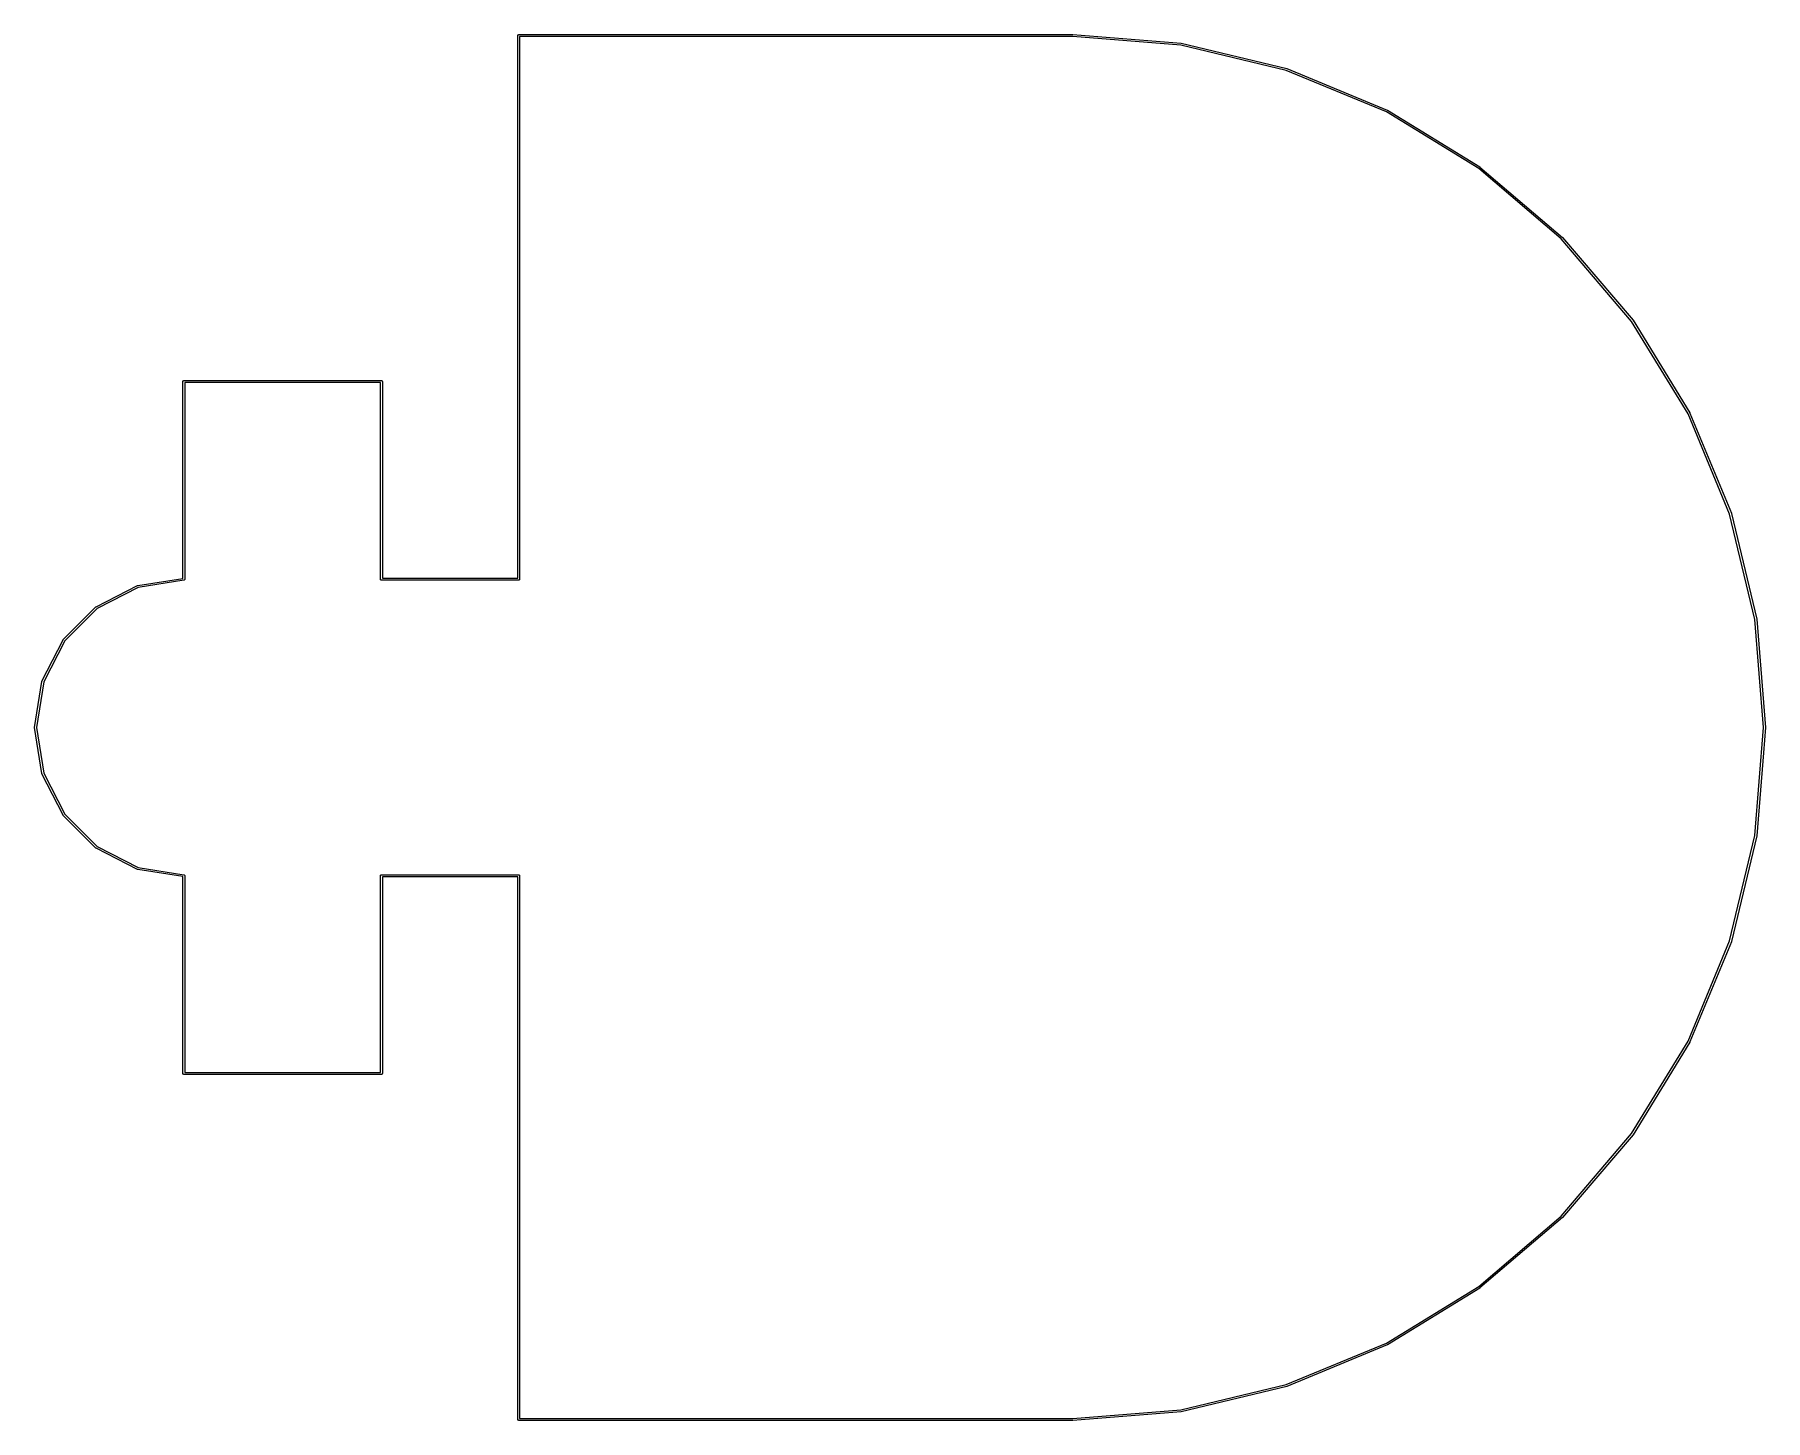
# Model space of a CAD drawing. Extents: x 0.9 to 88.5, y 1.3 to 71.4.
import ezdxf

# ---------------------------------------------------------------- set-up
doc = ezdxf.new("R2010")
doc.units = 0
doc.header["$MEASUREMENT"] = 0
doc.layers.add('BLACK', color=7, linetype='CONTINUOUS')

msp = doc.modelspace()

# ---------------------------------------------------------------- linework, layer by layer
at = {"layer": 'Black'}
for p, q in [((25.362, 71.3982), (25.3628, 71.4025)), ((25.362, 43.9482), (25.362, 71.3982)), ((25.3628, 71.4069), (25.3643, 71.411)), ((25.3628, 71.4025), (25.3628, 71.4069)), ((25.3643, 71.411), (25.365, 71.4153)), ((25.365, 71.4153), (25.3672, 71.4191)), ((25.3672, 71.4191), (25.3687, 71.4232)), ((25.3687, 71.4232), (25.3715, 71.4266)), ((25.3715, 71.4266), (25.3737, 71.4303)), ((25.3737, 71.4303), (25.377, 71.4332)), ((25.377, 71.4332), (25.3799, 71.4365)), ((25.3799, 71.4365), (25.3836, 71.4387)), ((25.3836, 71.4387), (25.387, 71.4415)), ((25.387, 71.4415), (25.3911, 71.443)), ((25.3911, 71.443), (25.3949, 71.4452)), ((25.3949, 71.4452), (25.3992, 71.4459)), ((25.3992, 71.4459), (25.4033, 71.4474)), ((25.4033, 71.4474), (25.4077, 71.4474)), ((25.4077, 71.4474), (25.412, 71.4482)), ((25.412, 71.4482), (53.462, 71.4482)), ((53.46, 71.3482), (25.462, 71.3482)), ((25.462, 71.3482), (25.462, 43.8982)), ((58.9294, 70.9178), (53.46, 71.3482)), ((53.462, 71.4482), (53.4639, 71.4479)), ((53.4639, 71.4479), (53.4659, 71.448)), ((53.4659, 71.448), (58.9411, 71.0171)), ((58.9411, 71.0171), (58.9449, 71.0162)), ((58.9449, 71.0162), (58.9489, 71.0159)), ((58.9489, 71.0159), (64.2893, 69.7338)), ((64.2621, 69.6375), (58.9294, 70.9178)), ((69.3289, 67.5387), (64.2621, 69.6375)), ((64.2893, 69.7338), (64.2929, 69.7322)), ((64.2929, 69.7322), (64.2967, 69.7314)), ((64.2967, 69.7314), (69.3708, 67.6296)), ((74.005, 64.6732), (69.3289, 67.5387)), ((69.3708, 67.6296), (69.3742, 67.6275)), ((69.3742, 67.6275), (69.3778, 67.626)), ((69.3778, 67.626), (74.0606, 64.7564)), ((78.1752, 61.1114), (74.005, 64.6732)), ((74.0606, 64.7564), (74.0636, 64.7538)), ((74.0636, 64.7538), (74.067, 64.7518)), ((74.067, 64.7518), (78.2432, 61.1849)), ((81.737, 56.9412), (78.1752, 61.1114)), ((78.2432, 61.1849), (78.2457, 61.1819)), ((78.2457, 61.1819), (78.2487, 61.1794)), ((78.2487, 61.1794), (81.8156, 57.0032)), ((84.6025, 52.2651), (81.737, 56.9412)), ((81.8156, 57.0032), (81.8176, 56.9998)), ((81.8176, 56.9998), (81.8202, 56.9968)), ((81.8202, 56.9968), (84.6898, 52.314)), ((8.412, 53.8982), (8.41276, 53.9025)), ((8.412, 43.9409), (8.412, 53.8982)), ((8.41276, 53.9069), (8.41425, 53.911)), ((8.41276, 53.9025), (8.41276, 53.9069)), ((8.41425, 53.911), (8.41502, 53.9153)), ((8.41502, 53.9153), (8.4172, 53.9191)), ((8.4172, 53.9191), (8.4187, 53.9232)), ((8.4187, 53.9232), (8.42151, 53.9266)), ((8.42151, 53.9266), (8.4237, 53.9303)), ((8.4237, 53.9303), (8.42705, 53.9332)), ((8.42705, 53.9332), (8.42986, 53.9365)), ((8.42986, 53.9365), (8.43365, 53.9387)), ((8.43365, 53.9387), (8.437, 53.9415)), ((8.437, 53.9415), (8.44111, 53.943)), ((8.44111, 53.943), (8.4449, 53.9452)), ((8.4449, 53.9452), (8.44921, 53.9459)), ((8.44921, 53.9459), (8.45332, 53.9474)), ((8.45332, 53.9474), (8.45769, 53.9474)), ((8.45769, 53.9474), (8.462, 53.9482)), ((8.462, 53.9482), (18.462, 53.9482)), ((18.412, 53.8482), (8.512, 53.8482)), ((8.512, 53.8482), (8.512, 43.8982)), ((18.412, 43.8982), (18.412, 53.8482)), ((18.462, 53.9482), (18.4663, 53.9474)), ((18.4663, 53.9474), (18.4707, 53.9474)), ((18.4707, 53.9474), (18.4748, 53.9459)), ((18.4748, 53.9459), (18.4791, 53.9452)), ((18.4791, 53.9452), (18.4829, 53.943)), ((18.4829, 53.943), (18.487, 53.9415)), ((18.487, 53.9415), (18.4903, 53.9387)), ((18.4903, 53.9387), (18.4941, 53.9365)), ((18.4941, 53.9365), (18.4969, 53.9332)), ((18.4969, 53.9332), (18.5003, 53.9303)), ((18.5003, 53.9303), (18.5025, 53.9266)), ((18.5025, 53.9266), (18.5053, 53.9232)), ((18.5053, 53.9232), (18.5068, 53.9191)), ((18.5068, 53.9191), (18.509, 53.9153)), ((18.509, 53.9153), (18.5097, 53.911)), ((18.5097, 53.911), (18.5112, 53.9069)), ((18.5112, 53.9069), (18.5112, 53.9025)), ((18.5112, 53.9025), (18.512, 53.8982)), ((18.512, 53.8982), (18.512, 43.9482)), ((86.7013, 47.1983), (84.6025, 52.2651)), ((84.6898, 52.314), (84.6913, 52.3104)), ((84.6913, 52.3104), (84.6934, 52.307)), ((84.6934, 52.307), (86.7952, 47.2329)), ((87.9816, 41.8656), (86.7013, 47.1983)), ((86.7952, 47.2329), (86.796, 47.2291)), ((86.796, 47.2291), (86.7976, 47.2255)), ((86.7976, 47.2255), (88.0797, 41.8851)), ((6.13655, 43.5805), (8.412, 43.9409)), ((8.46982, 43.8488), (6.16001, 43.483)), ((8.47024, 43.849), (8.46982, 43.8488)), ((8.47068, 43.849), (8.47024, 43.849)), ((8.47842, 43.8518), (8.47068, 43.849)), ((8.48624, 43.8545), (8.47842, 43.8518)), ((8.48658, 43.8547), (8.48624, 43.8545)), ((8.487, 43.8549), (8.48658, 43.8547)), ((8.49331, 43.8602), (8.487, 43.8549)), ((8.49973, 43.8654), (8.49331, 43.8602)), ((8.49996, 43.8658), (8.49973, 43.8654)), ((8.5003, 43.8661), (8.49996, 43.8658)), ((8.50443, 43.8732), (8.5003, 43.8661)), ((8.50868, 43.8803), (8.50443, 43.8732)), ((8.50876, 43.8807), (8.50868, 43.8803)), ((8.50898, 43.8811), (8.50876, 43.8807)), ((8.51042, 43.8893), (8.50898, 43.8811)), ((8.51199, 43.8973), (8.51042, 43.8893)), ((8.512, 43.8982), (8.51192, 43.8978)), ((8.51192, 43.8978), (8.51199, 43.8973)), ((18.4128, 43.8939), (18.412, 43.8982)), ((18.4128, 43.8895), (18.4128, 43.8939)), ((18.4143, 43.8854), (18.4128, 43.8895)), ((18.415, 43.8811), (18.4143, 43.8854)), ((18.4172, 43.8773), (18.415, 43.8811)), ((18.4187, 43.8732), (18.4172, 43.8773)), ((18.4215, 43.8698), (18.4187, 43.8732)), ((18.4237, 43.8661), (18.4215, 43.8698)), ((18.427, 43.8633), (18.4237, 43.8661)), ((18.4299, 43.8599), (18.427, 43.8633)), ((18.4336, 43.8577), (18.4299, 43.8599)), ((18.437, 43.8549), (18.4336, 43.8577)), ((18.4411, 43.8534), (18.437, 43.8549)), ((18.4449, 43.8512), (18.4411, 43.8534)), ((18.4492, 43.8505), (18.4449, 43.8512)), ((18.4533, 43.849), (18.4492, 43.8505)), ((18.4577, 43.849), (18.4533, 43.849)), ((18.462, 43.8482), (18.4577, 43.849)), ((25.412, 43.8482), (18.462, 43.8482)), ((18.512, 43.9482), (25.362, 43.9482)), ((25.4163, 43.849), (25.412, 43.8482)), ((25.4207, 43.849), (25.4163, 43.849)), ((25.4248, 43.8505), (25.4207, 43.849)), ((25.4291, 43.8512), (25.4248, 43.8505)), ((25.4329, 43.8534), (25.4291, 43.8512)), ((25.437, 43.8549), (25.4329, 43.8534)), ((25.4403, 43.8577), (25.437, 43.8549)), ((25.4441, 43.8599), (25.4403, 43.8577)), ((25.4469, 43.8633), (25.4441, 43.8599)), ((25.4503, 43.8661), (25.4469, 43.8633)), ((25.4525, 43.8698), (25.4503, 43.8661)), ((25.4553, 43.8732), (25.4525, 43.8698)), ((25.4568, 43.8773), (25.4553, 43.8732)), ((25.459, 43.8811), (25.4568, 43.8773)), ((25.4597, 43.8854), (25.459, 43.8811)), ((25.4612, 43.8895), (25.4597, 43.8854)), ((25.462, 43.8982), (25.4612, 43.8939)), ((25.4612, 43.8939), (25.4612, 43.8895)), ((4.03091, 42.5104), (6.12167, 43.5757)), ((6.16001, 43.483), (4.08336, 42.4249)), ((6.12167, 43.5757), (6.12915, 43.578)), ((6.12915, 43.578), (6.13655, 43.5805)), ((2.35904, 40.8419), (4.01825, 42.5012)), ((4.08336, 42.4249), (2.43535, 40.7768)), ((4.01825, 42.5012), (4.02467, 42.5057)), ((4.02467, 42.5057), (4.03091, 42.5104)), ((88.4118, 36.3982), (87.9816, 41.8656)), ((88.0797, 41.8851), (88.08, 41.8811)), ((88.08, 41.8811), (88.0809, 41.8773)), ((88.0809, 41.8773), (88.5118, 36.4021)), ((1.28455, 38.7385), (2.34985, 40.8293)), ((2.43535, 40.7768), (1.37724, 38.7002)), ((2.34985, 40.8293), (2.35455, 40.8355)), ((2.35455, 40.8355), (2.35904, 40.8419)), ((0.91262, 36.406), (1.27972, 38.7237)), ((1.37724, 38.7002), (1.01262, 36.3982)), ((1.27972, 38.7237), (1.28226, 38.731)), ((1.28226, 38.731), (1.28455, 38.7385)), ((0.91275, 36.3982), (0.91262, 36.406)), ((0.91262, 36.3904), (0.91275, 36.3982)), ((1.27972, 34.0727), (0.91262, 36.3904)), ((1.01262, 36.3982), (1.37724, 34.0962)), ((87.9816, 30.9308), (88.4118, 36.3982)), ((88.5118, 36.3943), (88.4118, 35.1236)), ((88.5118, 36.4021), (88.5115, 36.3982)), ((88.5115, 36.3982), (88.5118, 36.3943)), ((88.4118, 35.1236), (88.0809, 30.9191)), ((1.28226, 34.0654), (1.27972, 34.0727)), ((1.28455, 34.0579), (1.28226, 34.0654)), ((2.34985, 31.9671), (1.28455, 34.0579)), ((1.37724, 34.0962), (2.43535, 32.0196)), ((2.35455, 31.9609), (2.34985, 31.9671)), ((2.35904, 31.9545), (2.35455, 31.9609)), ((4.01825, 30.2952), (2.35904, 31.9545)), ((2.43535, 32.0196), (4.08336, 30.3715)), ((86.7013, 25.5981), (87.9816, 30.9308)), ((88.0797, 30.9113), (86.7976, 25.5709)), ((88.08, 30.9153), (88.0797, 30.9113)), ((88.0809, 30.9191), (88.08, 30.9153)), ((4.02467, 30.2907), (4.01825, 30.2952)), ((4.03091, 30.286), (4.02467, 30.2907)), ((6.12167, 29.2207), (4.03091, 30.286)), ((4.08336, 30.3715), (6.16001, 29.3134)), ((6.12915, 29.2184), (6.12167, 29.2207)), ((6.13655, 29.2159), (6.12915, 29.2184)), ((8.412, 28.8555), (6.13655, 29.2159)), ((6.16001, 29.3134), (8.46982, 28.9476)), ((8.46982, 28.9476), (8.47024, 28.9474)), ((8.47024, 28.9474), (8.47068, 28.9474)), ((8.47068, 28.9474), (8.47842, 28.9446)), ((8.47842, 28.9446), (8.48624, 28.9419)), ((8.48624, 28.9419), (8.48658, 28.9417)), ((8.48658, 28.9417), (8.487, 28.9415)), ((8.487, 28.9415), (8.49331, 28.9362)), ((8.49331, 28.9362), (8.49973, 28.931)), ((8.49973, 28.931), (8.49996, 28.9306)), ((8.49996, 28.9306), (8.5003, 28.9303)), ((8.5003, 28.9303), (8.50443, 28.9232)), ((8.50443, 28.9232), (8.50868, 28.9161)), ((8.50868, 28.9161), (8.50876, 28.9157)), ((8.50876, 28.9157), (8.50898, 28.9153)), ((8.50898, 28.9153), (8.51042, 28.9071)), ((18.4128, 28.9069), (18.4143, 28.911)), ((18.4143, 28.911), (18.415, 28.9153)), ((18.415, 28.9153), (18.4172, 28.9191)), ((18.4172, 28.9191), (18.4187, 28.9232)), ((18.4187, 28.9232), (18.4215, 28.9266)), ((18.4215, 28.9266), (18.4237, 28.9303)), ((18.4237, 28.9303), (18.427, 28.9332)), ((18.427, 28.9332), (18.4299, 28.9365)), ((18.4299, 28.9365), (18.4336, 28.9387)), ((18.4336, 28.9387), (18.437, 28.9415)), ((18.437, 28.9415), (18.4411, 28.943)), ((18.4411, 28.943), (18.4449, 28.9452)), ((18.4449, 28.9452), (18.4492, 28.9459)), ((18.4492, 28.9459), (18.4533, 28.9474)), ((18.4533, 28.9474), (18.4577, 28.9474)), ((18.4577, 28.9474), (18.462, 28.9482)), ((18.462, 28.9482), (25.412, 28.9482)), ((25.412, 28.9482), (25.4163, 28.9474)), ((25.4163, 28.9474), (25.4207, 28.9474)), ((25.4207, 28.9474), (25.4248, 28.9459)), ((25.4248, 28.9459), (25.4291, 28.9452)), ((25.4291, 28.9452), (25.4329, 28.943)), ((25.4329, 28.943), (25.437, 28.9415)), ((25.437, 28.9415), (25.4403, 28.9387)), ((25.4403, 28.9387), (25.4441, 28.9365)), ((25.4441, 28.9365), (25.4469, 28.9332)), ((25.4469, 28.9332), (25.4503, 28.9303)), ((25.4503, 28.9303), (25.4525, 28.9266)), ((25.4525, 28.9266), (25.4553, 28.9232)), ((25.4553, 28.9232), (25.4568, 28.9191)), ((25.4568, 28.9191), (25.459, 28.9153)), ((25.459, 28.9153), (25.4597, 28.911)), ((25.4597, 28.911), (25.4612, 28.9069)), ((8.412, 18.8982), (8.412, 28.8555)), ((8.51042, 28.9071), (8.51199, 28.8991)), ((8.51199, 28.8991), (8.51192, 28.8986)), ((8.51192, 28.8986), (8.512, 28.8982)), ((8.512, 28.8982), (8.512, 18.9482)), ((18.412, 28.8982), (18.4128, 28.9025)), ((18.412, 18.9482), (18.412, 28.8982)), ((18.4128, 28.9025), (18.4128, 28.9069)), ((25.362, 28.8482), (18.512, 28.8482)), ((18.512, 28.8482), (18.512, 18.8982)), ((25.362, 1.3982), (25.362, 28.8482)), ((25.4612, 28.9069), (25.4612, 28.9025)), ((25.4612, 28.9025), (25.462, 28.8982)), ((25.462, 28.8982), (25.462, 1.4482)), ((84.6025, 20.5313), (86.7013, 25.5981)), ((86.7952, 25.5635), (84.6934, 20.4894)), ((86.796, 25.5673), (86.7952, 25.5635)), ((86.7976, 25.5709), (86.796, 25.5673)), ((81.737, 15.8552), (84.6025, 20.5313)), ((84.6898, 20.4824), (81.8202, 15.7996)), ((84.6913, 20.486), (84.6898, 20.4824)), ((84.6934, 20.4894), (84.6913, 20.486)), ((8.41276, 18.8939), (8.412, 18.8982)), ((8.41276, 18.8895), (8.41276, 18.8939)), ((8.41425, 18.8854), (8.41276, 18.8895)), ((8.41502, 18.8811), (8.41425, 18.8854)), ((8.4172, 18.8773), (8.41502, 18.8811)), ((8.4187, 18.8732), (8.4172, 18.8773)), ((8.42151, 18.8698), (8.4187, 18.8732)), ((8.4237, 18.8661), (8.42151, 18.8698)), ((8.42705, 18.8633), (8.4237, 18.8661)), ((8.42986, 18.8599), (8.42705, 18.8633)), ((8.43365, 18.8577), (8.42986, 18.8599)), ((8.437, 18.8549), (8.43365, 18.8577)), ((8.44111, 18.8534), (8.437, 18.8549)), ((8.4449, 18.8512), (8.44111, 18.8534)), ((8.44921, 18.8505), (8.4449, 18.8512)), ((8.45332, 18.849), (8.44921, 18.8505)), ((8.45769, 18.849), (8.45332, 18.849)), ((8.462, 18.8482), (8.45769, 18.849)), ((18.462, 18.8482), (8.462, 18.8482)), ((8.512, 18.9482), (18.412, 18.9482)), ((18.4663, 18.849), (18.462, 18.8482)), ((18.4707, 18.849), (18.4663, 18.849)), ((18.4748, 18.8505), (18.4707, 18.849)), ((18.4791, 18.8512), (18.4748, 18.8505)), ((18.4829, 18.8534), (18.4791, 18.8512)), ((18.487, 18.8549), (18.4829, 18.8534)), ((18.4903, 18.8577), (18.487, 18.8549)), ((18.4941, 18.8599), (18.4903, 18.8577)), ((18.4969, 18.8633), (18.4941, 18.8599)), ((18.5003, 18.8661), (18.4969, 18.8633)), ((18.5025, 18.8698), (18.5003, 18.8661)), ((18.5053, 18.8732), (18.5025, 18.8698)), ((18.5068, 18.8773), (18.5053, 18.8732)), ((18.509, 18.8811), (18.5068, 18.8773)), ((18.5097, 18.8854), (18.509, 18.8811)), ((18.5112, 18.8895), (18.5097, 18.8854)), ((18.512, 18.8982), (18.5112, 18.8939)), ((18.5112, 18.8939), (18.5112, 18.8895)), ((78.1752, 11.685), (81.737, 15.8552)), ((81.8156, 15.7932), (78.2487, 11.617)), ((81.8176, 15.7966), (81.8156, 15.7932)), ((81.8202, 15.7996), (81.8176, 15.7966)), ((74.005, 8.12318), (78.1752, 11.685)), ((78.2432, 11.6115), (74.067, 8.04458)), ((78.2457, 11.6145), (78.2432, 11.6115)), ((78.2487, 11.617), (78.2457, 11.6145)), ((69.3289, 5.25769), (74.005, 8.12318)), ((74.0606, 8.03997), (69.3778, 5.17037)), ((74.0636, 8.04258), (74.0606, 8.03997)), ((74.067, 8.04458), (74.0636, 8.04258)), ((64.2621, 3.1589), (69.3289, 5.25769)), ((69.3708, 5.16681), (64.2967, 3.06501)), ((69.3742, 5.16892), (69.3708, 5.16681)), ((69.3778, 5.17037), (69.3742, 5.16892)), ((58.9294, 1.87864), (64.2621, 3.1589)), ((64.2893, 3.06258), (58.9489, 1.78048)), ((64.2929, 3.06415), (64.2893, 3.06258)), ((64.2967, 3.06501), (64.2929, 3.06415)), ((53.46, 1.4482), (58.9294, 1.87864)), ((58.9411, 1.77925), (53.4659, 1.34835)), ((58.9449, 1.78024), (58.9411, 1.77925)), ((58.9489, 1.78048), (58.9449, 1.78024)), ((25.3628, 1.39389), (25.362, 1.3982)), ((25.3628, 1.38952), (25.3628, 1.39389)), ((25.3643, 1.38541), (25.3628, 1.38952)), ((25.365, 1.3811), (25.3643, 1.38541)), ((25.3672, 1.37731), (25.365, 1.3811)), ((25.3687, 1.3732), (25.3672, 1.37731)), ((25.3715, 1.36985), (25.3687, 1.3732)), ((25.3737, 1.36606), (25.3715, 1.36985)), ((25.377, 1.36325), (25.3737, 1.36606)), ((25.3799, 1.3599), (25.377, 1.36325)), ((25.3836, 1.35771), (25.3799, 1.3599)), ((25.387, 1.3549), (25.3836, 1.35771)), ((25.3911, 1.3534), (25.387, 1.3549)), ((25.3949, 1.35121), (25.3911, 1.3534)), ((25.3992, 1.35045), (25.3949, 1.35121)), ((25.4033, 1.34896), (25.3992, 1.35045)), ((25.4077, 1.34896), (25.4033, 1.34896)), ((25.412, 1.3482), (25.4077, 1.34896)), ((53.462, 1.3482), (25.412, 1.3482)), ((25.462, 1.4482), (53.46, 1.4482)), ((53.4639, 1.34854), (53.462, 1.3482)), ((53.4659, 1.34835), (53.4639, 1.34854))]:
    msp.add_line(p, q, dxfattribs=at)

doc.saveas('drawing.dxf')
